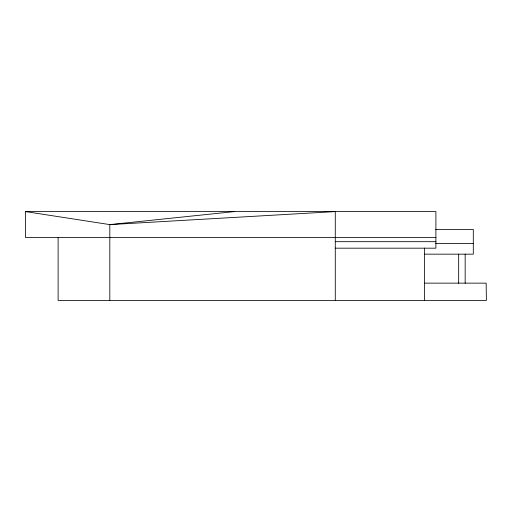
<?xml version="1.0" encoding="UTF-8"?>
<svg xmlns="http://www.w3.org/2000/svg" width="512" height="512" viewBox="0 0 512 512"><rect width="100%" height="100%" fill="white"/><g stroke="black" fill="none" stroke-linecap="round" stroke-linejoin="round"><path stroke-width="0.77" d="M234.349 211.597L109.818 224.608L25.6 211.597L25.6 237.613L435.898 237.613M435.712 229.485L473.299 229.485L473.299 254.163L424.518 254.163M335.277 241.677L435.898 241.677M435.712 243.539L473.299 243.539M335.277 248.179L435.898 248.179L435.898 211.597L25.6 211.597L27.194 211.699M424.518 283.142L486.144 283.142L486.4 300.403L58.118 300.39L58.118 237.613M465.165 254.163L465.165 283.264M458.662 254.163L458.662 283.264M424.518 248.09L424.518 300.39M335.277 300.39L335.277 211.597L109.818 224.608L109.818 300.39"/></g></svg>
